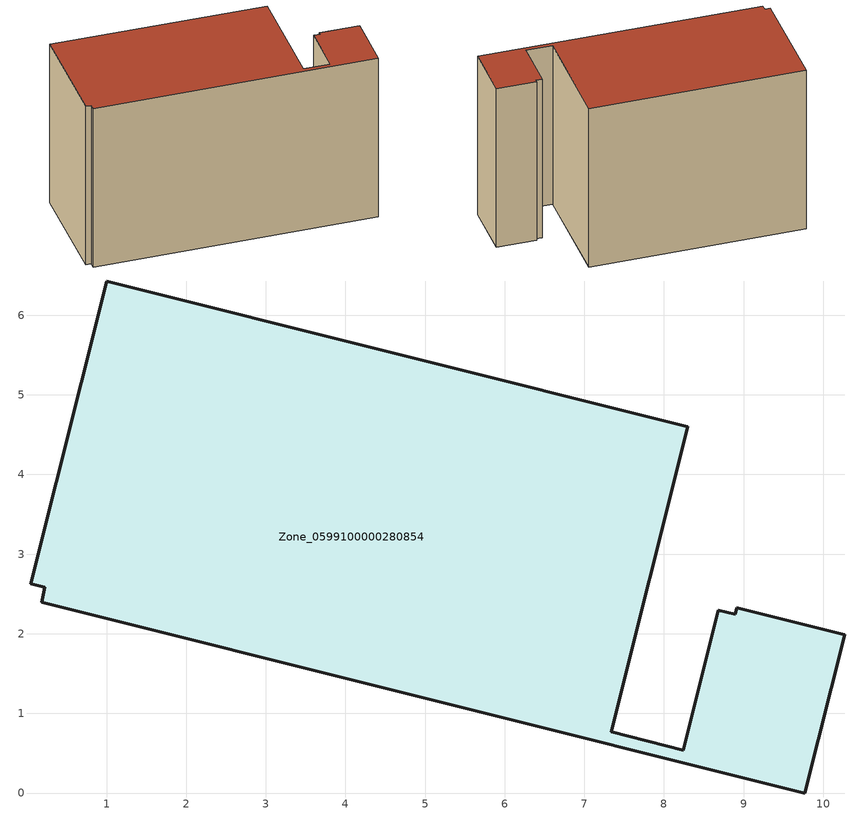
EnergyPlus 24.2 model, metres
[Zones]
Zone_0599100000280854
 floor ground (C_G): 8.24,0.54 8.68,2.3 8.9,2.25 8.91,2.33 10.27,1.99 9.77,0 0.19,2.39 0.23,2.58 0.05,2.62 1,6.43 8.3,4.6 7.34,0.77 z0
 wall outside (C_F): 9.77,0 10.27,1.99 8.91,2.33 8.9,2.25 8.68,2.3 8.24,0.54 7.34,0.77 8.3,4.6 1,6.43 0.05,2.62 0.23,2.58 0.19,2.39 9.77,0 z0:6.25
 roof outside (C_R): 0.23,2.58 0.19,2.39 9.77,0 10.27,1.99 8.91,2.33 8.9,2.25 8.68,2.3 8.24,0.54 7.34,0.77 8.3,4.6 1,6.43 0.05,2.62 z6.25
[BUILDING]
Pand.0599100000280854: North Axis=0; Terrain=City; Loads Convergence Tolerance Value=0.04; Temperature Convergence Tolerance Value=0.4; Solar Distribution=FullExterior; Maximum Number of Warmup Days=25; Minimum Number of Warmup Days=1
[Site:Location]
Rotterdam.The.Hague.AP_ZH_NLD Design_Conditions: Latitude=51.96; Longitude=4.45; Time Zone=1; Elevation=-4.5
[SITE:GROUNDTEMPERATURE:BUILDINGSURFACE]
18, 18, 18, 18, 18, 18, 18, 18, 18, 18, 18, 18
[MATERIAL] Thermal Absorptance=0.9; Solar Absorptance=0.7; Visible Absorptance=0.7
Name | Roughness | Thickness | Conductivity | Density | Specific Heat
G.TI.1975-1991 | MediumSmooth | 0.15 | 0.288461 | 540 | 1210
F.TI.1975-1991 | Rough | 0.3 | 0.230769 | 1920 | 840
R.TI.1975-1991 | MediumRough | 0.2 | 0.153846 | 1500 | 1000
[CONSTRUCTION]
C_G: G.TI.1975-1991
C_F: F.TI.1975-1991
C_R: R.TI.1975-1991
[ZONE]
Zone_0599100000280854: Type=1; Multiplier=1; Ceiling Height=Autocalculate; Volume=Autocalculate; Floor Area=autocalculate; Part of Total Floor Area=Yes
[ZONEINFILTRATION:DESIGNFLOWRATE]
Infil_Zone_0599100000280854: Zone or ZoneList or Space or SpaceList=Zone_0599100000280854; Schedule=AlwaysOn; Design Flow Rate Calculation Method=Flow/Area; Flow Rate per Floor Area=0.003; Constant Term Coefficient=1; Temperature Term Coefficient=0; Velocity Term Coefficient=0; Velocity Squared Term Coefficient=0
[HVACTEMPLATE:ZONE:IDEALLOADSAIRSYSTEM]
Zone_0599100000280854: Maximum Heating Supply Air Temperature=50; Minimum Cooling Supply Air Temperature=13; Maximum Heating Supply Air Humidity Ratio=0.0156; Minimum Cooling Supply Air Humidity Ratio=0.0077; Heating Limit=NoLimit; Cooling Limit=NoLimit; Dehumidification Control Type=ConstantSensibleHeatRatio; Cooling Sensible Heat Ratio=0.7; Dehumidification Setpoint=60; Humidification Control Type=None; Humidification Setpoint=30; Outdoor Air Method=None; Outdoor Air Flow Rate per Person=0.00944; Outdoor Air Flow Rate per Zone Floor Area=0; Outdoor Air Flow Rate per Zone=0; Demand Controlled Ventilation Type=None; Outdoor Air Economizer Type=NoEconomizer; Heat Recovery Type=None; Sensible Heat Recovery Effectiveness=0.7; Latent Heat Recovery Effectiveness=0.65
[ZONECONTROL:THERMOSTAT]
ThermostatControl_Zone_0599100000280854: Zone or ZoneList=Zone_0599100000280854; Control Type Schedule=DualSetpointControlType; Control 1=Thermostat_Zone_0599100000280854; Temperature Difference Between Cutout And Setpoint=0
[THERMOSTATSETPOINT:DUALSETPOINT]
Thermostat_Zone_0599100000280854: Heating Setpoint Temperature Schedule=HeatingSetpoint_Zone_0599100000280854; Cooling Setpoint Temperature Schedule=CoolingSetpoint_Zone_0599100000280854
[SCHEDULE:COMPACT]
HeatingSetpoint_Zone_0599100000280854: Through: 12/31, For: AllDays, Until: 24:00, 21
CoolingSetpoint_Zone_0599100000280854: Through: 12/31, For: AllDays, Until: 24:00, 24
DualSetpointControlType: Through: 12/31, For: AllDays, Until: 24:00, 4
AlwaysOn: Through: 12/31, For: AllDays, Until: 24:00, 1
